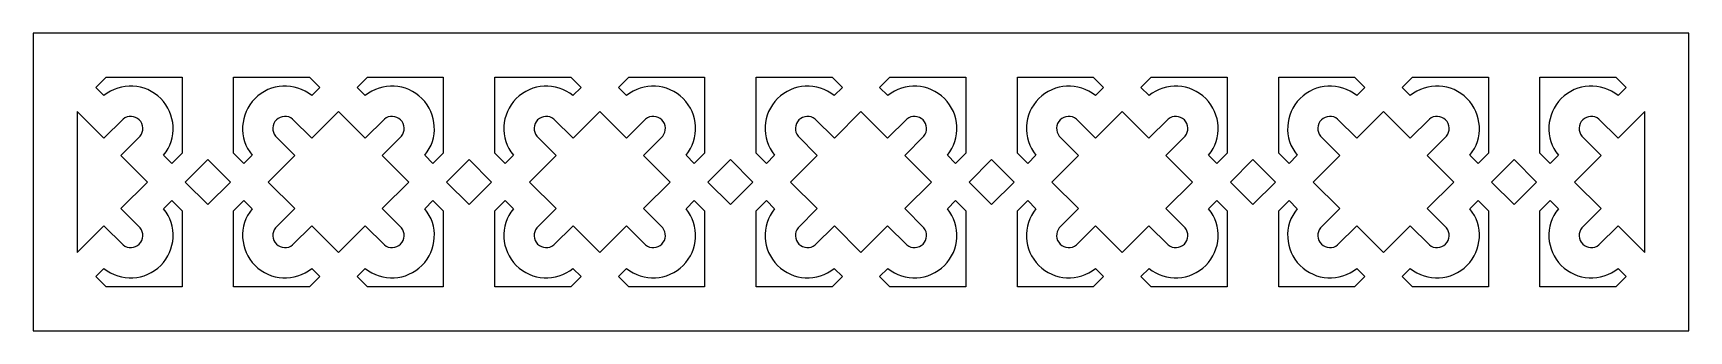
# Model space of a CAD drawing. Extents: x 241 to 617, y 229 to 297.
import ezdxf

# ---------------------------------------------------------------- set-up
doc = ezdxf.new("R2010")
doc.units = 0
doc.layers.add('DEFAULT_LAYER', color=1, linetype='CONTINUOUS')

msp = doc.modelspace()

# ---------------------------------------------------------------- linework, layer by layer
at = {"layer": 'DEFAULT_LAYER'}
for points in [[(241.23, 229.09), (616.66, 229.09), (616.66, 296.62), (241.23, 296.62)], [(285.95, 262.85), (280.85, 267.96), (275.74, 262.85), (280.85, 257.75)], [(345.19, 262.85), (340.09, 267.96), (334.98, 262.85), (340.09, 257.75)], [(404.43, 262.85), (399.33, 267.96), (394.22, 262.85), (399.33, 257.75)], [(463.67, 262.85), (458.56, 267.96), (453.46, 262.85), (458.56, 257.75)], [(522.91, 262.85), (517.8, 267.96), (512.7, 262.85), (517.8, 257.75)], [(582.14, 262.85), (577.04, 267.96), (571.94, 262.85), (577.04, 257.75)]]:
    msp.add_lwpolyline(points, close=True, dxfattribs=at)
for points in [[(270.82, 268.93, 0.902757), (257.3, 282.44), (255.46, 284.29), (257.79, 286.62), (275, 286.62), (275, 269.42), (272.66, 267.08)], [(304.4, 282.44, 0.902757), (290.88, 268.93), (289.04, 267.08), (286.7, 269.42), (286.7, 286.62), (303.91, 286.62), (306.24, 284.29)], [(330.06, 268.93, 0.902757), (316.54, 282.44), (314.7, 284.29), (317.03, 286.62), (334.24, 286.62), (334.24, 269.42), (331.9, 267.08)], [(363.63, 282.44, 0.902757), (350.12, 268.93), (348.27, 267.08), (345.94, 269.42), (345.94, 286.62), (363.14, 286.62), (365.48, 284.29)], [(389.29, 268.93, 0.902757), (375.78, 282.44), (373.93, 284.29), (376.27, 286.62), (393.47, 286.62), (393.47, 269.42), (391.14, 267.08)], [(422.87, 282.44, 0.902757), (409.36, 268.93), (407.51, 267.08), (405.18, 269.42), (405.18, 286.62), (422.38, 286.62), (424.72, 284.29)], [(448.53, 268.93, 0.902757), (435.02, 282.44), (433.17, 284.29), (435.51, 286.62), (452.71, 286.62), (452.71, 269.42), (450.38, 267.08)], [(482.11, 282.44, 0.902757), (468.6, 268.93), (466.75, 267.08), (464.41, 269.42), (464.41, 286.62), (481.62, 286.62), (483.96, 284.29)], [(507.77, 268.93, 0.902757), (494.26, 282.44), (492.41, 284.29), (494.74, 286.62), (511.95, 286.62), (511.95, 269.42), (509.62, 267.08)], [(541.35, 282.44, 0.902757), (527.83, 268.93), (525.99, 267.08), (523.65, 269.42), (523.65, 286.62), (540.86, 286.62), (543.19, 284.29)], [(567.01, 268.93, 0.902757), (553.49, 282.44), (551.65, 284.29), (553.98, 286.62), (571.19, 286.62), (571.19, 269.42), (568.85, 267.08)], [(600.59, 282.44, 0.902757), (587.07, 268.93), (585.23, 267.08), (582.89, 269.42), (582.89, 286.62), (600.1, 286.62), (602.43, 284.29)], [(251.23, 246.89), (257.28, 252.94), (261.63, 248.59, 0.902757), (265.5, 252.45), (261.14, 256.81), (267.19, 262.85), (261.14, 268.9), (265.5, 273.26, 0.902757), (261.63, 277.12), (257.28, 272.77), (251.23, 278.82)], [(300.07, 277.12, 0.902757), (296.2, 273.26), (300.55, 268.9), (294.51, 262.85), (300.55, 256.81), (296.2, 252.45, 0.902757), (300.07, 248.59), (304.42, 252.94), (310.47, 246.89), (316.52, 252.94), (320.87, 248.59, 0.902757), (324.74, 252.45), (320.38, 256.81), (326.43, 262.85), (320.38, 268.9), (324.74, 273.26, 0.902757), (320.87, 277.12), (316.52, 272.77), (310.47, 278.82), (304.42, 272.77)], [(359.3, 277.12, 0.902757), (355.44, 273.26), (359.79, 268.9), (353.75, 262.85), (359.79, 256.81), (355.44, 252.45, 0.902757), (359.3, 248.59), (363.66, 252.94), (369.71, 246.89), (375.75, 252.94), (380.11, 248.59, 0.902757), (383.98, 252.45), (379.62, 256.81), (385.67, 262.85), (379.62, 268.9), (383.98, 273.26, 0.902757), (380.11, 277.12), (375.75, 272.77), (369.71, 278.82), (363.66, 272.77)], [(439.35, 248.59, 0.902757), (443.21, 252.45), (438.86, 256.81), (444.91, 262.85), (438.86, 268.9), (443.21, 273.26, 0.902757), (439.35, 277.12), (434.99, 272.77), (428.94, 278.82), (422.9, 272.77), (418.54, 277.12, 0.902757), (414.68, 273.26), (419.03, 268.9), (412.98, 262.85), (419.03, 256.81), (414.68, 252.45, 0.902757), (418.54, 248.59), (422.9, 252.94), (428.94, 246.89), (434.99, 252.94)], [(477.78, 277.12, 0.902757), (473.91, 273.26), (478.27, 268.9), (472.22, 262.85), (478.27, 256.81), (473.91, 252.45, 0.902757), (477.78, 248.59), (482.13, 252.94), (488.18, 246.89), (494.23, 252.94), (498.59, 248.59, 0.902757), (502.45, 252.45), (498.1, 256.81), (504.14, 262.85), (498.1, 268.9), (502.45, 273.26, 0.902757), (498.59, 277.12), (494.23, 272.77), (488.18, 278.82), (482.13, 272.77)], [(557.82, 248.59, 0.902757), (561.69, 252.45), (557.33, 256.81), (563.38, 262.85), (557.33, 268.9), (561.69, 273.26, 0.902757), (557.82, 277.12), (553.47, 272.77), (547.42, 278.82), (541.37, 272.77), (537.02, 277.12, 0.902757), (533.15, 273.26), (537.51, 268.9), (531.46, 262.85), (537.51, 256.81), (533.15, 252.45, 0.902757), (537.02, 248.59), (541.37, 252.94), (547.42, 246.89), (553.47, 252.94)], [(606.66, 278.82), (600.61, 272.77), (596.26, 277.12, 0.902757), (592.39, 273.26), (596.75, 268.9), (590.7, 262.85), (596.75, 256.81), (592.39, 252.45, 0.902757), (596.26, 248.59), (600.61, 252.94), (606.66, 246.89)], [(257.3, 243.27, 0.902757), (270.82, 256.78), (272.66, 258.63), (275, 256.29), (275, 239.09), (257.79, 239.09), (255.46, 241.42)], [(290.88, 256.78, 0.902757), (304.4, 243.27), (306.24, 241.42), (303.91, 239.09), (286.7, 239.09), (286.7, 256.29), (289.04, 258.63)], [(316.54, 243.27, 0.902757), (330.06, 256.78), (331.9, 258.63), (334.24, 256.29), (334.24, 239.09), (317.03, 239.09), (314.7, 241.42)], [(350.12, 256.78, 0.902757), (363.63, 243.27), (365.48, 241.42), (363.14, 239.09), (345.94, 239.09), (345.94, 256.29), (348.27, 258.63)], [(375.78, 243.27, 0.902757), (389.29, 256.78), (391.14, 258.63), (393.47, 256.29), (393.47, 239.09), (376.27, 239.09), (373.93, 241.42)], [(409.36, 256.78, 0.902757), (422.87, 243.27), (424.72, 241.42), (422.38, 239.09), (405.18, 239.09), (405.18, 256.29), (407.51, 258.63)], [(435.02, 243.27, 0.902757), (448.53, 256.78), (450.38, 258.63), (452.71, 256.29), (452.71, 239.09), (435.51, 239.09), (433.17, 241.42)], [(468.6, 256.78, 0.902757), (482.11, 243.27), (483.96, 241.42), (481.62, 239.09), (464.41, 239.09), (464.41, 256.29), (466.75, 258.63)], [(494.26, 243.27, 0.902757), (507.77, 256.78), (509.62, 258.63), (511.95, 256.29), (511.95, 239.09), (494.74, 239.09), (492.41, 241.42)], [(527.83, 256.78, 0.902757), (541.35, 243.27), (543.19, 241.42), (540.86, 239.09), (523.65, 239.09), (523.65, 256.29), (525.99, 258.63)], [(553.49, 243.27, 0.902757), (567.01, 256.78), (568.85, 258.63), (571.19, 256.29), (571.19, 239.09), (553.98, 239.09), (551.65, 241.42)], [(587.07, 256.78, 0.902757), (600.59, 243.27), (602.43, 241.42), (600.1, 239.09), (582.89, 239.09), (582.89, 256.29), (585.23, 258.63)]]:
    msp.add_lwpolyline(points, format="xyb", close=True, dxfattribs=at)

doc.saveas('drawing.dxf')
